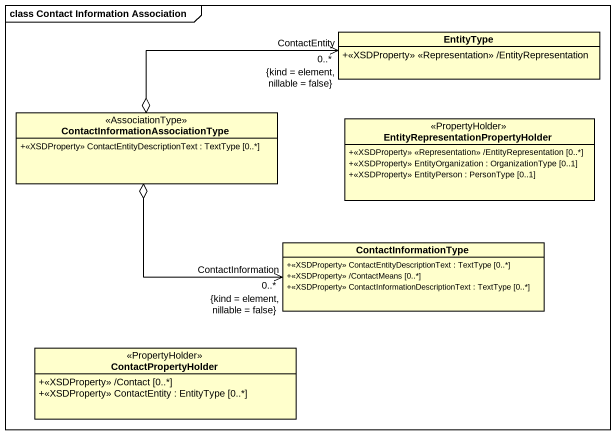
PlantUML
@startuml
mainframe class Contact Information Association
hide circle
hide empty members
skinparam classAttributeIconSize 0
class EntityType {
  +<<XSDProperty>> <<Representation>> /EntityRepresentation
}
class "ContactInformationAssociationType" as ContactInformationAssociatio <<AssociationType>> {
  +<<XSDProperty>> ContactEntityDescriptionText : TextType [0..*]
}
class "EntityRepresentationPropertyHolder" as EntityRepresentationProperty <<PropertyHolder>> {
  +<<XSDProperty>> <<Representation>> /EntityRepresentation [0..*]
  +<<XSDProperty>> EntityOrganization : OrganizationType [0..1]
  +<<XSDProperty>> EntityPerson : PersonType [0..1]
}
class ContactInformationType {
  +<<XSDProperty>> ContactEntityDescriptionText : TextType [0..*]
  +<<XSDProperty>> /ContactMeans [0..*]
  +<<XSDProperty>> ContactInformationDescriptionText : TextType [0..*]
}
class ContactPropertyHolder <<PropertyHolder>> {
  +<<XSDProperty>> /Contact [0..*]
  +<<XSDProperty>> ContactEntity : EntityType [0..*]
}
ContactInformationAssociatio o-right-> "ContactEntity\n0..*\n{kind = element, nillable = false}" EntityType
ContactInformationAssociatio o-right-> "ContactInformation\n0..*\n{kind = element, nillable = false}" ContactInformationType
@enduml
